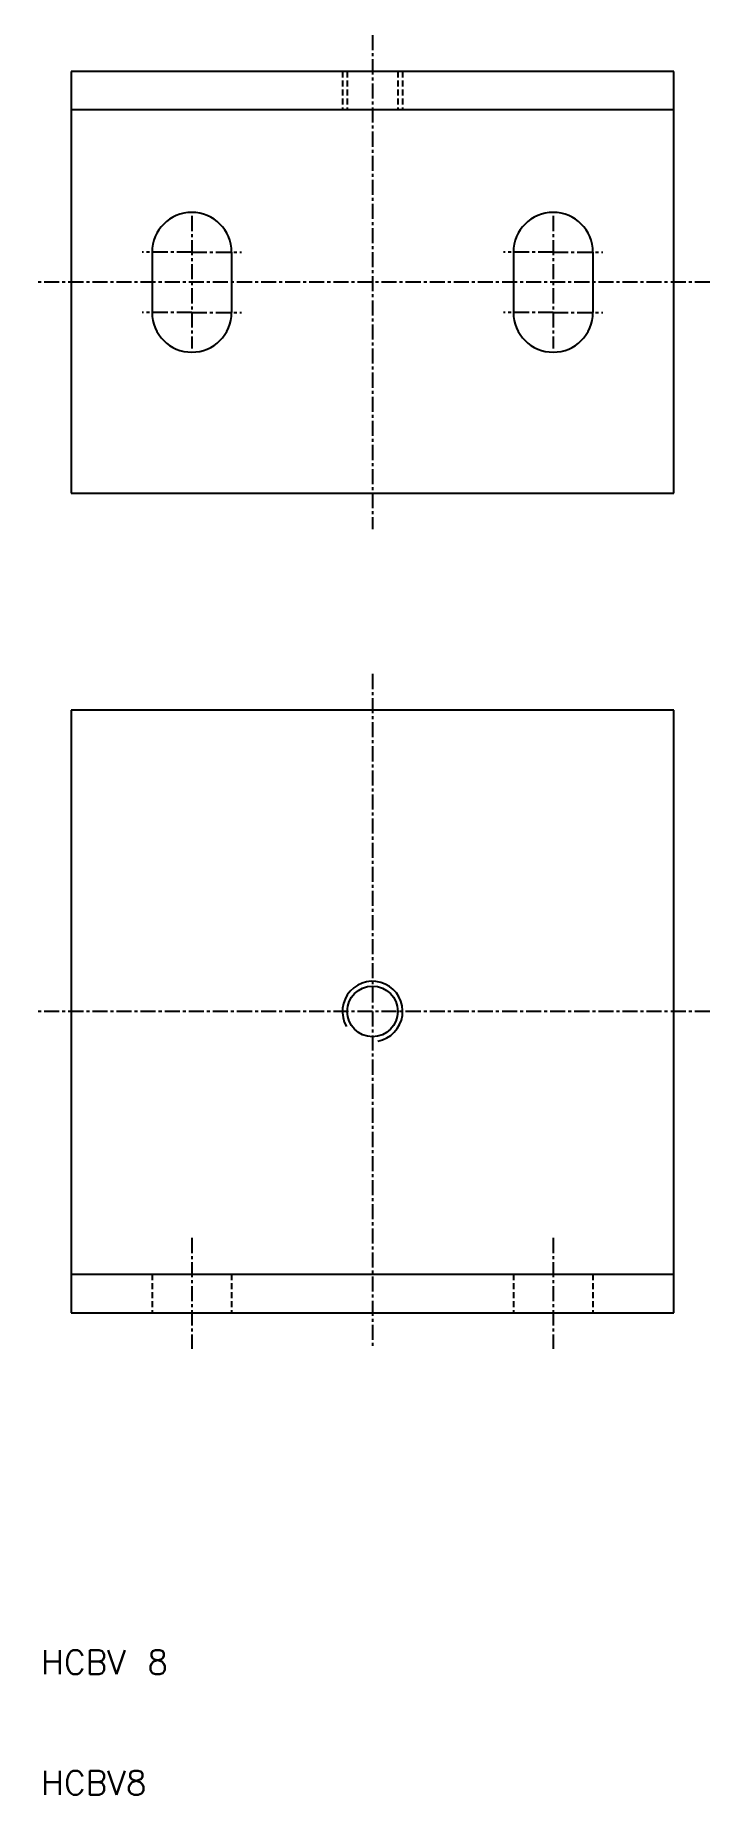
# Model space of a CAD drawing. Extents: x -28 to 28, y -125 to 21.
import ezdxf

# ---------------------------------------------------------------- set-up
doc = ezdxf.new("R2010")
doc.units = 0
doc.linetypes.add('CENTER', pattern=[2, 1.25, -0.25, 0.25, -0.25])
doc.linetypes.add('DASHED', pattern=[0.75, 0.5, -0.25])
doc.layers.get('0').update_dxf_attribs({"linetype": 'CONTINUOUS'})
doc.layers.add('CENTER', color=1, linetype='CENTER')
doc.styles.get("Standard").update_dxf_attribs({"font": 'txt.shx', "bigfont": 'bigfont.shx'})

msp = doc.modelspace()

# ---------------------------------------------------------------- linework, layer by layer
at = {"color": 7, "linetype": 'CONTINUOUS'}
for p, q in [((-25, 17.5), (-25, -17.5)), ((25, 17.5), (-25, 17.5)), ((25, -17.5), (25, 17.5)), ((25, 14.3), (-25, 14.3)), ((-18.3, 2.5), (-18.3, -2.5)), ((-11.7, 2.5), (-11.7, -2.5)), ((11.7, 2.5), (11.7, -2.5)), ((18.3, 2.5), (18.3, -2.5)), ((-25, -17.5), (25, -17.5)), ((-25, -35.5), (-25, -85.5)), ((25, -35.5), (-25, -35.5)), ((25, -85.5), (25, -35.5)), ((-25, -82.3), (25, -82.3)), ((-25, -85.5), (25, -85.5))]:
    msp.add_line(p, q, dxfattribs=at)
at = {"color": 3, "linetype": 'DASHED'}
for p, q in [((-2.5, 17.5), (-2.5, 14.3)), ((-2.1, 17.5), (-2.1, 14.3)), ((2.1, 17.5), (2.1, 14.3)), ((2.5, 17.5), (2.5, 14.3)), ((-18.3, -82.3), (-18.3, -85.5)), ((-11.7, -82.3), (-11.7, -85.5)), ((11.7, -82.3), (11.7, -85.5)), ((18.3, -82.3), (18.3, -85.5))]:
    msp.add_line(p, q, dxfattribs=at)
at = {"color": 7, "linetype": 'CONTINUOUS'}
msp.add_circle((0, -60.5), 2.1, dxfattribs=at)
for centre, start, end in [((-15, 2.5), 0, 180), ((15, 2.5), 0, 180), ((-15, -2.5), 180, 0), ((15, -2.5), 180, 0)]:
    msp.add_arc(centre, 3.3, start, end, dxfattribs=at)
at = {"color": 3, "linetype": 'CONTINUOUS'}
msp.add_arc((0, -60.5), 2.5, 280, 210, dxfattribs=at)
at = {"layer": 'CENTER', "color": 1, "linetype": 'CENTER'}
for p, q in [((0, 20.5), (0, -20.5)), ((-15, 5.5), (-15, -5.5)), ((15, 5.5), (15, -5.5)), ((-15, 2.5), (-19.13, 2.5)), ((-15, 2.5), (-10.87, 2.5)), ((15, 2.5), (10.87, 2.5)), ((15, 2.5), (19.13, 2.5)), ((28, 0), (-28, 0)), ((-15, -2.5), (-19.13, -2.5)), ((-15, -2.5), (-10.87, -2.5)), ((15, -2.5), (10.87, -2.5)), ((15, -2.5), (19.13, -2.5)), ((0, -32.5), (0, -88.5)), ((28, -60.5), (-28, -60.5)), ((-15, -79.3), (-15, -88.5)), ((15, -79.3), (15, -88.5))]:
    msp.add_line(p, q, dxfattribs=at)

# ---------------------------------------------------------------- texts
at = {"color": 7, "linetype": 'CONTINUOUS'}
for s, p in [('HCBV 8', (-27.5, -115.5)), ('HCBV8', (-27.5, -125.5))]:
    msp.add_text(s, height=2, dxfattribs=at).set_placement(p)

doc.saveas('drawing.dxf')
